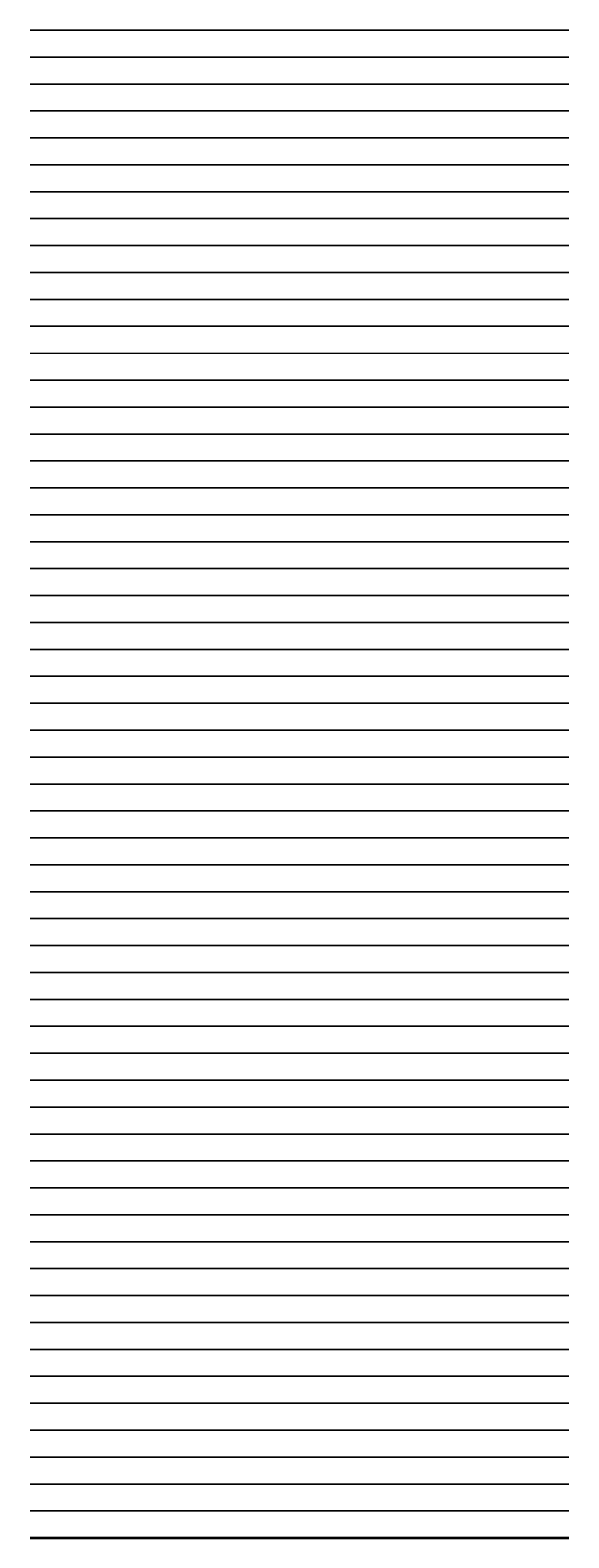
# Model space of a CAD drawing. Header units: metres. Extents: x 0 to 286, y 1 to 229.
# Drawn here: x 0 to 20, y 1 to 57 of the extents above; entities that cross this region are included whole.
import ezdxf
from ezdxf.lldxf.tags import DXFTag

# ---------------------------------------------------------------- set-up
doc = ezdxf.new("R2010")
doc.units = ezdxf.units.M
for name, color, linetype, lineweight in [('V-WE-BC-VOORSPANNING_MET AANHECHTING_KABEL-G', 180, 'V-BC-KABEL-SO', 50), ('V-WE-BV-GELEIDECONSTRUCTIE_GELEIDEBARRIER-G', 210, 'V-BV-GELEIDEBARRIER-SO', 35), ('V-WE-BV-GELEIDECONSTRUCTIE_GELEIDEBARRIER_STEPBARRIER-G', 210, 'V-BV-STEPBARRIER-SO', 35), ('V-WE-BV-GELEIDECONSTRUCTIE_GELEIDEBARRIER_STEPBARRIER_A1-G', 210, 'V-BV-A1-SO', 35), ('V-WE-BV-GELEIDECONSTRUCTIE_GELEIDEBARRIER_STEPBARRIER_BETON-G', 210, 'V-BV-STEPBARRIER_B-SO', 35), ('V-WE-BV-GELEIDECONSTRUCTIE_GELEIDEBARRIER_STEPBARRIER_BETON_PREFABGEKOPPELD-G', 210, 'V-BV-STEPBARRIER_BG-SO', 35), ('V-WE-BV-GELEIDECONSTRUCTIE_GELEIDEBARRIER_STEPBARRIER_BETON_PREFABVERANKERD-G', 210, 'V-BV-STEPBARRIER_BV-SO', 35), ('V-WE-BV-GELEIDECONSTRUCTIE_GELEIDEBARRIER_STEPBARRIER_BETON_SLIPFORMPAVER-G', 210, 'V-BV-SLIPFORM-SO', 35), ('V-WE-BV-GELEIDECONSTRUCTIE_GELEIDEBARRIER_STEPBARRIER_BEVER-G', 210, 'V-BV-BEVER-SO', 35), ('V-WE-BV-GELEIDECONSTRUCTIE_GELEIDEBARRIER_STEPBARRIER_RWS-G', 210, 'V-BV-RWS-SO', 35), ('V-WE-BV-GELEIDECONSTRUCTIE_GELEIDEBARRIER_STEPBARRIER_SAFEGUARD-G', 210, 'V-BV-SAFEGUARD-SO', 35), ('V-WE-BV-GELEIDECONSTRUCTIE_GELEIDEBARRIER_STEPBARRIER_STAALVERANKERD-G', 210, 'V-BV-STEPBARRIER_S-SO', 35), ('V-WE-BV-GELEIDECONSTRUCTIE_GELEIDEBARRIER_STEPBARRIER_VARIOGUARD-G', 210, 'V-BV-VARIOGUARD-SO', 35), ('V-WE-BV-GELEIDECONSTRUCTIE_GELEIDEBARRIER_STEPBARRIER_VECUSEC-G', 210, 'V-BV-VECUSEC-SO', 35), ('V-WE-BV-GELEIDECONSTRUCTIE_GELEIDERAIL-G', 210, 'V-BV-GELEIDERAIL-SO', 35), ('V-WE-BV-GELEIDECONSTRUCTIE_GELEIDERAIL_AARDENBAAN-G', 210, 'V-BV-GELEIDERAIL_A-SO', 35), ('V-WE-BV-GELEIDECONSTRUCTIE_GELEIDERAIL_AARDENBAAN_F2M40080-G', 210, 'V-BV-F2M40080-SO', 35), ('V-WE-BV-GELEIDECONSTRUCTIE_GELEIDERAIL_AARDENBAAN_VLP1Z13360-G', 210, 'V-BV-VLP1Z13360-SO', 35), ('V-WE-BV-GELEIDECONSTRUCTIE_GELEIDERAIL_AARDENBAAN_VLP1Z26760-G', 210, 'V-BV-VLP1Z26760-SO', 35), ('V-WE-BV-GELEIDECONSTRUCTIE_GELEIDERAIL_AARDENBAAN_VLP1ZC13360-G', 210, 'V-BV-VLP1ZC13360-SO', 35), ('V-WE-BV-GELEIDECONSTRUCTIE_GELEIDERAIL_AARDENBAAN_VLP2Z13380-G', 210, 'V-BV-VLP2Z13380-SO', 35), ('V-WE-BV-GELEIDECONSTRUCTIE_GELEIDERAIL_AARDENBAAN_VLP2Z26780-G', 210, 'V-BV-VLP2Z26780-SO', 35), ('V-WE-BV-GELEIDECONSTRUCTIE_GELEIDERAIL_AARDENBAAN_VLP2ZC13380-G', 210, 'V-BV-VLP2ZC13380-SO', 35), ('V-WE-BV-GELEIDECONSTRUCTIE_GELEIDERAIL_ANTIVERBLINDINGSSCHERM_FLEXLAMELLEN-G', 210, 'V-BV-ANTIVERBLINDINGSSCHERM-SO', 35), ('V-WE-BV-GELEIDECONSTRUCTIE_GELEIDERAIL_KUNSTWERK-G', 210, 'V-BV-GELEIDERAIL_K-SO', 35), ('V-WE-BV-GELEIDECONSTRUCTIE_GELEIDERAIL_KUNSTWERK_F2DL40080-G', 210, 'V-BV-F2DL40080-SO', 35), ('V-WE-BV-GELEIDECONSTRUCTIE_GELEIDERAIL_KUNSTWERK_VLP1DL13360-G', 210, 'V-BV-VLP1DL13360-SO', 35), ('V-WE-BV-GELEIDECONSTRUCTIE_GELEIDERAIL_KUNSTWERK_VLP1LV13360-G', 210, 'V-BV-VLP1LV13360-SO', 35), ('V-WE-BV-GELEIDECONSTRUCTIE_GELEIDERAIL_KUNSTWERK_VLP1R13360-G', 210, 'V-BV-VLP1R13360-SO', 35), ('V-WE-BV-GELEIDECONSTRUCTIE_GELEIDERAIL_KUNSTWERK_VLP2DL13380-G', 210, 'V-BV-VLP2DL13380-SO', 35), ('V-WE-BV-GELEIDECONSTRUCTIE_GELEIDERAIL_KUNSTWERK_VLP2R13380-G', 210, 'V-BV-VLP2R13380-SO', 35), ('V-WE-BV-LEUNING-G', 210, 'V-BV-LEUNING-SO', 35), ('V-WE-GK-BESCHOEIING-G', 130, 'V-GK-BESCHOEIING-SO', 35), ('V-WE-GK-BESCHOEIING_HOUT_PERKOENPALENRIJ-G', 130, 'V-GK-PERKOEN-SO', 35), ('V-WE-GR-BEPLANTING_CULTUUR_BOSPLANTSOEN-G', 90, 'V-GR-PLANTSOEN-SO', 35), ('V-WE-GW-MAAIVELD-G', 90, 'V-GW-MAAIVELD-SO', 35), ('V-WE-GW-NIETBAGGERVAK-G', 130, 'V-CONTINUOUS-SO', 35), ('V-WE-GW-RAAI-G', 10, 'V-GW-RAAI-SO', 35), ('V-WE-IE-TERREINAFSCHEIDING-G', 210, 'V-IE-TERREINAFSCHEIDING-SO', 35), ('V-WE-IE-TERREINAFSCHEIDING_KUNSTMATIG-G', 30, 'V-IE-TERREINAFSCHEIDING_KUNSTMATIG-SO', 35), ('V-WE-IE-TERREINAFSCHEIDING_NATUURLIJK-G', 60, 'V-IE-TERREINAFSCHEIDING_NATUURLIJK-SO', 35), ('V-WE-KG-BEHEERGRENS-G', 170, 'V-KG-BG-SO', 35), ('V-WE-KG-BEHEERGRENS_GEMEENTE-G', 170, 'V-KG-BGGEMEENTE-SO', 35), ('V-WE-KG-BEHEERGRENS_PRORAIL-G', 170, 'V-KG-BGPRORAIL-SO', 35), ('V-WE-KG-BEHEERGRENS_PROVINCIE-G', 170, 'V-KG-BGPROVINCIE-SO', 35), ('V-WE-KG-BEHEERGRENS_RIJK-G', 170, 'V-KG-BGRIJK-SO', 35), ('V-WE-KG-BEHEERGRENS_WATERSCHAP-G', 170, 'V-KG-BGWATERSCHAP-SO', 35), ('V-WE-KG-BENOGRENS-G', 170, 'V-KG-BENOG-SO', 35), ('V-WE-KG-BENOGRENS_GEMEENTE-G', 170, 'V-KG-BENOGGEMEENTE-SO', 35), ('V-WE-KG-BENOGRENS_PRORAIL-G', 170, 'V-KG-BENOGPRORAIL-SO', 35), ('V-WE-KG-BENOGRENS_PROVINCIE-G', 170, 'V-KG-BENOGPROVINCIE-SO', 35), ('V-WE-KG-BENOGRENS_RIJK-G', 170, 'V-KG-BENOGRIJK-SO', 35), ('V-WE-KG-BENOGRENS_RIJK_RWS-G', 170, 'V-KG-BENOGRIJKRWS-SO', 35), ('V-WE-KG-BENOGRENS_WATERSCHAP-G', 170, 'V-KG-BENOGWATERSCHAP-SO', 35), ('V-WE-KG-GRENS_AANKOOP-G', 130, 'V-KG-GVAANKOOP-SO', 35), ('V-WE-KG-GRENS_GRONDWATERBESCHERMINGSGEBIED-G', 150, 'V-KG-GWBG-SO', 35)]:
    doc.layers.add(name, color=color, linetype=linetype, lineweight=lineweight)
doc.layers.add('V-WE-KG-BEHEERGRENS_RIJK_RWS-G', color=170, linetype='V-KG-BGRIJKRWS-SO')
doc.styles.get("Standard").update_dxf_attribs({"font": 'arial.ttf'})
doc.linetypes.add('V-BC-KABEL-SO', pattern='A,10,-1,1.5,[24,NLCS.SHX,S=1,R=0,X=0,Y=0],1.5,-1', length=15)
doc.linetypes.add('V-BV-A1-SO', pattern='A,0.5,[19,NLCS.SHX,S=1,R=0,X=0.5,Y=0],-1,[19,NLCS.SHX,S=1,R=0,X=0.5,Y=0],-1,0.5,-1,[24,NLCS.SHX,S=0.6,R=0,X=0,Y=0],-1', length=5)
doc.linetypes.add('V-BV-ANTIVERBLINDINGSSCHERM-SO', pattern='A,1,[24,NLCS.SHX,S=0.6,R=0,X=0,Y=0],1,-1,[22,NLCS.SHX,S=1,R=0,X=0,Y=0],-1,2,-1,[22,NLCS.SHX,S=1,R=0,X=0,Y=0],-1', length=8)
doc.linetypes.add('V-BV-BEVER-SO', pattern='A,0.5,[17,NLCS.SHX,S=1,R=0,X=0,Y=0],-1,[17,NLCS.SHX,S=1,R=0,X=0,Y=0],-1,0.5,-1,[24,NLCS.SHX,S=0.6,R=0,X=0,Y=0],-1', length=5)
doc.linetypes.add('V-BV-F2DL40080-SO', pattern='A,2,-1,[248,NLCS.SHX,S=0.5,R=0,X=0,Y=0],-1,2,-1,[248,NLCS.SHX,S=0.5,R=0,X=0,Y=0],-1,2,-1,[248,NLCS.SHX,S=0.5,R=0,X=0,Y=0],-1,2,-2,[24,NLCS.SHX,S=0.6,R=0,X=0,Y=0],-2', length=18)
doc.linetypes.add('V-BV-F2M40080-SO', pattern='A,2,-1,[161,NLCS.SHX,S=0.5,R=0,X=0,Y=0],-1,2,-1,[161,NLCS.SHX,S=0.5,R=0,X=0,Y=0],-1,2,-1,[161,NLCS.SHX,S=0.5,R=0,X=0,Y=0],-1,2,-2,[24,NLCS.SHX,S=0.6,R=0,X=0,Y=0],-2', length=18)
doc.linetypes.add('V-BV-GELEIDEBARRIER-SO', pattern='A,5,[24,NLCS.SHX,S=1,R=0,X=0.5,Y=0],5,-3,[109,NLCS.SHX,S=1,R=0,X=0,Y=0],-3', length=16)
doc.linetypes.add('V-BV-GELEIDERAIL-SO', pattern='A,5,[24,NLCS.SHX,S=0.6,R=0,X=10.5,Y=0],5,-3,[108,NLCS.SHX,S=1,R=0,X=0,Y=0],-3', length=16)
doc.linetypes.add('V-BV-GELEIDERAIL_A-SO', pattern='A,2,-1,[160,NLCS.SHX,S=0.5,R=0,X=0,Y=0],-1,2,-1,[160,NLCS.SHX,S=0.5,R=0,X=0,Y=0],-1,2,-1,[160,NLCS.SHX,S=0.5,R=0,X=0,Y=0],-1,2,-2,[24,NLCS.SHX,S=0.6,R=0,X=0,Y=0],-2', length=18)
doc.linetypes.add('V-BV-GELEIDERAIL_K-SO', pattern='A,2,-1,[170,NLCS.SHX,S=0.5,R=0,X=0,Y=0],-1,2,-1,[170,NLCS.SHX,S=0.5,R=0,X=0,Y=0],-1,2,-1,[170,NLCS.SHX,S=0.5,R=0,X=0,Y=0],-1,2,-2,[24,NLCS.SHX,S=1,R=0,X=0,Y=0],-2', length=18)
doc.linetypes.add('V-BV-LEUNING-SO', pattern='A,1,[24,NLCS.SHX,S=0.6,R=0,X=0,Y=0],1,[69,NLCS.SHX,S=0.2,R=0,X=0,Y=0],1,[24,NLCS.SHX,S=1,R=0,X=0,Y=0],1', length=4)
doc.linetypes.add('V-BV-RWS-SO', pattern='A,0.5,[19,NLCS.SHX,S=1,R=0,X=0.5,Y=0],-1,[19,NLCS.SHX,S=1,R=0,X=0.5,Y=0],-1,0.5,-1,[24,NLCS.SHX,S=1,R=0,X=0,Y=0],-1', length=5)
doc.linetypes.add('V-BV-SAFEGUARD-SO', pattern='A,0.5,-2,[8,NLCS.SHX,S=1,R=0,X=-1,Y=0],0.5,-1,[24,NLCS.SHX,S=1,R=0,X=0,Y=0],-1', length=5)
doc.linetypes.add('V-BV-SLIPFORM-SO', pattern='A,1,-1,[9,NLCS.SHX,S=1,R=0,X=-1,Y=0],1,-1,[24,NLCS.SHX,S=1,R=0,X=0,Y=0],-1', length=5)
doc.linetypes.add('V-BV-STEPBARRIER-SO', pattern='A,1,-1,[16,NLCS.SHX,S=1,R=0,X=-1,Y=0],1,-1,[24,NLCS.SHX,S=1,R=0,X=0,Y=0],-1', length=5)
doc.linetypes.add('V-BV-STEPBARRIER_B-SO', pattern='A,1,-1,[17,NLCS.SHX,S=1,R=0,X=-1,Y=0],1,-1,[24,NLCS.SHX,S=0.6,R=0,X=0,Y=0],-1', length=5)
doc.linetypes.add('V-BV-STEPBARRIER_BG-SO', pattern='A,0.5,-1,[17,NLCS.SHX,S=1,R=0,X=-1,Y=0],1,[22,NLCS.SHX,S=1,R=0,X=0,Y=0],0.5,-1,[24,NLCS.SHX,S=0.6,R=0,X=0,Y=0],-1', length=5)
doc.linetypes.add('V-BV-STEPBARRIER_BV-SO', pattern='A,1,-1,[18,NLCS.SHX,S=1,R=0,X=-1,Y=0],1,-1,[24,NLCS.SHX,S=0.6,R=0,X=0,Y=0],-1', length=5)
doc.linetypes.add('V-BV-STEPBARRIER_S-SO', pattern='A,1,-1,[19,NLCS.SHX,S=1,R=0,X=-0.5,Y=0],1,-1,[24,NLCS.SHX,S=0.6,R=0,X=0,Y=0],-1', length=5)
doc.linetypes.add('V-BV-VARIOGUARD-SO', pattern='A,0.5,-2,[21,NLCS.SHX,S=1,R=0,X=-1,Y=0],0.5,-1,[24,NLCS.SHX,S=1,R=0,X=0,Y=0],-1', length=5)
doc.linetypes.add('V-BV-VECUSEC-SO', pattern='A,0.5,-2,[129,NLCS.SHX,S=1,R=0,X=-1,Y=0],0.5,-1,[24,NLCS.SHX,S=1,R=0,X=0,Y=0],-1', length=5)
doc.linetypes.add('V-BV-VLP1DL13360-SO', pattern='A,2,-1,[249,NLCS.SHX,S=0.5,R=0,X=0,Y=0],-1,2,-1,[249,NLCS.SHX,S=0.5,R=0,X=0,Y=0],-1,2,-1,[249,NLCS.SHX,S=0.5,R=0,X=0,Y=0],-1,2,-2,[24,NLCS.SHX,S=0.6,R=0,X=0,Y=0],-2', length=18)
doc.linetypes.add('V-BV-VLP1LV13360-SO', pattern='A,2,-1,[173,NLCS.SHX,S=0.5,R=0,X=0,Y=0],-1,2,-1,[173,NLCS.SHX,S=0.5,R=0,X=0,Y=0],-1,2,-1,[173,NLCS.SHX,S=0.5,R=0,X=0,Y=0],-1,2,-2,[24,NLCS.SHX,S=0.6,R=0,X=0,Y=0],-2', length=18)
doc.linetypes.add('V-BV-VLP1R13360-SO', pattern='A,2,-1,[130,NLCS.SHX,S=0.5,R=0,X=0,Y=0],-1,2,-1,[130,NLCS.SHX,S=0.5,R=0,X=0,Y=0],-1,2,-1,[130,NLCS.SHX,S=0.5,R=0,X=0,Y=0],-1,2,-2,[24,NLCS.SHX,S=0.6,R=0,X=0,Y=0],-2', length=18)
doc.linetypes.add('V-BV-VLP1Z13360-SO', pattern='A,2,-1,[127,NLCS.SHX,S=0.5,R=0,X=0,Y=0],-1,2,-1,[127,NLCS.SHX,S=0.5,R=0,X=0,Y=0],-1,2,-1,[127,NLCS.SHX,S=0.5,R=0,X=0,Y=0],-1,2,-2,[24,NLCS.SHX,S=0.6,R=0,X=0,Y=0],-2', length=18)
doc.linetypes.add('V-BV-VLP1Z26760-SO', pattern='A,2,-1,[164,NLCS.SHX,S=0.5,R=0,X=0,Y=0],-1,2,-1,[164,NLCS.SHX,S=0.5,R=0,X=0,Y=0],-1,2,-1,[164,NLCS.SHX,S=0.5,R=0,X=0,Y=0],-1,2,-2,[24,NLCS.SHX,S=0.6,R=0,X=0,Y=0],-2', length=18)
doc.linetypes.add('V-BV-VLP1ZC13360-SO', pattern='A,2,-1,[162,NLCS.SHX,S=0.5,R=0,X=0,Y=0],-1,2,-1,[162,NLCS.SHX,S=0.5,R=0,X=0,Y=0],-1,2,-1,[162,NLCS.SHX,S=0.5,R=0,X=0,Y=0],-1,2,-2,[24,NLCS.SHX,S=0.6,R=0,X=0,Y=0],-2', length=18)
doc.linetypes.add('V-BV-VLP2DL13380-SO', pattern='A,2,-1,[172,NLCS.SHX,S=0.5,R=0,X=0,Y=0],-1,2,-1,[172,NLCS.SHX,S=0.5,R=0,X=0,Y=0],-1,2,-1,[172,NLCS.SHX,S=0.5,R=0,X=0,Y=0],-1,2,-2,[24,NLCS.SHX,S=0.6,R=0,X=0,Y=0],-2', length=18)
doc.linetypes.add('V-BV-VLP2R13380-SO', pattern='A,2,-1,[131,NLCS.SHX,S=0.5,R=0,X=0,Y=0],-1,2,-1,[131,NLCS.SHX,S=0.5,R=0,X=0,Y=0],-1,2,-1,[131,NLCS.SHX,S=0.5,R=0,X=0,Y=0],-1,2,-2,[24,NLCS.SHX,S=0.6,R=0,X=0,Y=0],-2', length=18)
doc.linetypes.add('V-BV-VLP2Z13380-SO', pattern='A,2,-1,[165,NLCS.SHX,S=0.5,R=0,X=0,Y=0],-1,2,-1,[165,NLCS.SHX,S=0.5,R=0,X=0,Y=0],-1,2,-1,[165,NLCS.SHX,S=0.5,R=0,X=0,Y=0],-1,2,-2,[24,NLCS.SHX,S=0.6,R=0,X=0,Y=0],-2', length=18)
doc.linetypes.add('V-BV-VLP2Z26780-SO', pattern='A,2,-1,[167,NLCS.SHX,S=0.5,R=0,X=0,Y=0],-1,2,-1,[167,NLCS.SHX,S=0.5,R=0,X=0,Y=0],-1,2,-1,[167,NLCS.SHX,S=0.5,R=0,X=0,Y=0],-1,2,-2,[24,NLCS.SHX,S=0.6,R=0,X=0,Y=0],-2', length=18)
doc.linetypes.add('V-BV-VLP2ZC13380-SO', pattern='A,2,-1,[166,NLCS.SHX,S=0.5,R=0,X=0,Y=0],-1,2,-1,[166,NLCS.SHX,S=0.5,R=0,X=0,Y=0],-1,2,-1,[166,NLCS.SHX,S=0.5,R=0,X=0,Y=0],-1,2,-2,[24,NLCS.SHX,S=0.6,R=0,X=0,Y=0],-2', length=18)
doc.linetypes.add('V-CONTINUOUS-SO', pattern='A,3.5,[24,NLCS.SHX,S=0.5,R=0,X=0,Y=0],3.5', length=7)
doc.linetypes.add('V-GK-BESCHOEIING-SO', pattern='A,9,[23,NLCS.SHX,S=1,R=0,X=0,Y=0],9,-3,[1,NLCS.SHX,S=0.6,R=0,X=0,Y=0],-3', length=24)
doc.linetypes.add('V-GK-PERKOEN-SO', pattern='A,9,[23,NLCS.SHX,S=1,R=0,X=0,Y=0],9,-2.4,[2,NLCS.SHX,S=0.6,R=0,X=0,Y=0],-2.4,[2,NLCS.SHX,S=0.6,R=0,X=0,Y=0],-2.4,[2,NLCS.SHX,S=0.6,R=0,X=0,Y=0],-2.4,[2,NLCS.SHX,S=0.6,R=0,X=0,Y=0],-2.4', length=30)
doc.linetypes.add('V-GR-PLANTSOEN-SO', pattern='A,0,-0.0001,[23,NLCS.SHX,S=1,R=0,X=0,Y=1],-0.0001,[179,NLCS.SHX,S=1.5,R=0,X=0,Y=0],-4', length=4.0002)
doc.linetypes.add('V-GW-MAAIVELD-SO', pattern='A,4,[23,NLCS.SHX,S=0.5,R=0,X=0,Y=0],12,[40,NLCS.SHX,S=1,R=0,X=0,Y=-0.5],12', length=28)
doc.linetypes.add('V-GW-RAAI-SO', pattern='A,7.5,[24,NLCS.SHX,S=1,R=0,X=0,Y=0],7.5,-1,2,-1', length=19)
doc.linetypes.add('V-IE-TERREINAFSCHEIDING-SO', pattern='A,8,[24,NLCS.SHX,S=0.6,R=0,X=-4,Y=0],-2', length=10)
doc.linetypes.add('V-IE-TERREINAFSCHEIDING_KUNSTMATIG-SO', pattern='A,2,[24,NLCS.SHX,S=0.6,R=0,X=-1,Y=0],2,[82,NLCS.SHX,S=0.75,R=90,X=0,Y=0],2,[24,NLCS.SHX,S=0.6,R=0,X=1,Y=0],2,-2', length=10)
doc.linetypes.add('V-IE-TERREINAFSCHEIDING_NATUURLIJK-SO', pattern='A,2,[24,NLCS.SHX,S=0.6,R=0,X=-1,Y=0],2,[67,NLCS.SHX,S=0.75,R=45,X=0,Y=0],2,[24,NLCS.SHX,S=0.6,R=0,X=1,Y=0],2,-2', length=10)
doc.linetypes.add('V-KG-BENOG-SO', pattern='A,5.5,[24,NLCS.SHX,S=0.6,R=0,X=-2.75,Y=0],-1.5,[2,NLCS.SHX,S=0.5,R=0,X=0,Y=0],-1.5,5.5,[24,NLCS.SHX,S=0.6,R=0,X=-2.75,Y=0],-1.5,[4,NLCS.SHX,S=1,R=0,X=0,Y=0],-1.5', length=17)
tags = doc.linetypes.add('V-KG-BENOGGEMEENTE-SO', pattern='A,5.5,[24,NLCS.SHX,S=0.6,R=0,X=-2.75,Y=0],-1.5,[4,NLCS.SHX,S=1,R=0,X=0,Y=0],-1.5,5.5,[24,NLCS.SHX,S=0.6,R=0,X=-2.75,Y=0],-1.5,[2,NLCS.SHX,S=0.5,R=0,X=0,Y=0],-1.5,5.5,[24,NLCS.SHX,S=0.6,R=0,X=-2.75,Y=0],-1.5,["G",Standard,S=1.8,R=0,X=-0.5,Y=-0.9],-1.5', length=25.5).pattern_tags.tags
tags[48] = DXFTag(74, 10)
tags = doc.linetypes.add('V-KG-BENOGPRORAIL-SO', pattern='A,5.5,[24,NLCS.SHX,S=0.6,R=0,X=-2.75,Y=0],-1.5,[4,NLCS.SHX,S=1,R=0,X=0,Y=0],-1.5,5.5,[24,NLCS.SHX,S=0.6,R=0,X=-2.75,Y=0],-1.5,[2,NLCS.SHX,S=0.5,R=0,X=0,Y=0],-1.5,5.5,[24,NLCS.SHX,S=0.6,R=0,X=-2.75,Y=0],-2,["PR",Standard,S=1.8,R=0,X=-1.5,Y=-0.9],-3', length=27.5).pattern_tags.tags
tags[48] = DXFTag(74, 10)
tags = doc.linetypes.add('V-KG-BENOGPROVINCIE-SO', pattern='A,5.5,[24,NLCS.SHX,S=0.6,R=0,X=-2.75,Y=0],-1.5,[4,NLCS.SHX,S=1,R=0,X=0,Y=0],-1.5,5.5,[24,NLCS.SHX,S=0.6,R=0,X=-2.75,Y=0],-1.5,[2,NLCS.SHX,S=0.5,R=0,X=0,Y=0],-1.5,5.5,[24,NLCS.SHX,S=0.6,R=0,X=-2.75,Y=0],-1.5,["P",Standard,S=1.8,R=0,X=0,Y=-0.5],-1.5', length=25.5).pattern_tags.tags
tags[48] = DXFTag(74, 10)
tags = doc.linetypes.add('V-KG-BENOGRIJK-SO', pattern='A,5.5,[24,NLCS.SHX,S=0.6,R=0,X=-2.75,Y=0],-1.5,[4,NLCS.SHX,S=1,R=0,X=0,Y=0],-1.5,5.5,[24,NLCS.SHX,S=0.6,R=0,X=-2.75,Y=0],-1.5,[2,NLCS.SHX,S=0.5,R=0,X=0,Y=0],-1.5,5.5,[24,NLCS.SHX,S=0.6,R=0,X=-2.75,Y=0],-1.5,["R",Standard,S=1.8,R=0,X=-0.5,Y=-0.9],-1.5', length=25.5).pattern_tags.tags
tags[48] = DXFTag(74, 10)
tags = doc.linetypes.add('V-KG-BENOGRIJKRWS-SO', pattern='A,5.5,[24,NLCS.SHX,S=0.6,R=0,X=-2.75,Y=0],-1.5,[4,NLCS.SHX,S=1,R=0,X=0,Y=0],-1.5,5.5,[24,NLCS.SHX,S=0.6,R=0,X=-2.75,Y=0],-1.5,[2,NLCS.SHX,S=0.5,R=0,X=0,Y=0],-1.5,5.5,[24,NLCS.SHX,S=0.6,R=0,X=-2.75,Y=0],-3,["RWS",Standard,S=1.8,R=0,X=-2.4,Y=-0.9],-3', length=28.5).pattern_tags.tags
tags[48] = DXFTag(74, 10)
tags = doc.linetypes.add('V-KG-BENOGWATERSCHAP-SO', pattern='A,5.5,[24,NLCS.SHX,S=0.6,R=0,X=-2.75,Y=0],-1.5,[4,NLCS.SHX,S=1,R=0,X=0,Y=0],-1.5,5.5,[24,NLCS.SHX,S=0.6,R=0,X=-2.75,Y=0],-1.5,[2,NLCS.SHX,S=0.5,R=0,X=0,Y=0],-1.5,5.5,[24,NLCS.SHX,S=0.6,R=0,X=-2.75,Y=0],-1.5,["W",Standard,S=1.8,R=0,X=-0.5,Y=-0.9],-1.5', length=25.5).pattern_tags.tags
tags[48] = DXFTag(74, 10)
doc.linetypes.add('V-KG-BG-SO', pattern='A,5.5,[24,NLCS.SHX,S=0.6,R=0,X=-2.75,Y=0],-2,[4,NLCS.SHX,S=1,R=0,X=0,Y=0],-2', length=9.5)
tags = doc.linetypes.add('V-KG-BGGEMEENTE-SO', pattern='A,5.5,[24,NLCS.SHX,S=0.6,R=0,X=-2.75,Y=0],-2,["G",Standard,S=1.8,R=0,X=-0.5,Y=-0.9],-2,5.5,[24,NLCS.SHX,S=0.6,R=0,X=-2.75,Y=0],-2,[4,NLCS.SHX,S=1,R=0,X=0,Y=0],-2', length=19).pattern_tags.tags
tags[12] = DXFTag(74, 10)
tags = doc.linetypes.add('V-KG-BGPRORAIL-SO', pattern='A,5.5,[24,NLCS.SHX,S=0.6,R=0,X=-2.75,Y=0],-2,["PR",Standard,S=1.8,R=0,X=-1,Y=-0.9],-3,5.5,[24,NLCS.SHX,S=0.6,R=0,X=-2.75,Y=0],-2,[4,NLCS.SHX,S=1,R=0,X=0,Y=0],-2', length=20).pattern_tags.tags
tags[12] = DXFTag(74, 10)
tags = doc.linetypes.add('V-KG-BGPROVINCIE-SO', pattern='A,5.5,[24,NLCS.SHX,S=0.6,R=0,X=-2.75,Y=0],-2,["P",Standard,S=1.8,R=0,X=-0.5,Y=-0.9],-2,5.5,[24,NLCS.SHX,S=0.6,R=0,X=-2.75,Y=0],-2,[4,NLCS.SHX,S=1,R=0,X=0,Y=0],-2', length=19).pattern_tags.tags
tags[12] = DXFTag(74, 10)
tags = doc.linetypes.add('V-KG-BGRIJK-SO', pattern='A,5.5,[24,NLCS.SHX,S=0.6,R=0,X=-2.75,Y=0],-2,["R",Standard,S=1.8,R=0,X=-0.5,Y=-0.9],-2,5.5,[24,NLCS.SHX,S=0.6,R=0,X=-2.75,Y=0],-2,[4,NLCS.SHX,S=1,R=0,X=0,Y=0],-2', length=19).pattern_tags.tags
tags[12] = DXFTag(74, 10)
tags = doc.linetypes.add('V-KG-BGRIJKRWS-SO', pattern='A,5.5,[24,NLCS.SHX,S=0.6,R=0,X=-2.75,Y=0],-3,["RWS",Standard,S=1.8,R=0,X=-2.4,Y=-0.9],-3,5.5,[24,NLCS.SHX,S=0.6,R=0,X=-2.75,Y=0],-2.5,[4,NLCS.SHX,S=1,R=0,X=0,Y=0],-2.5', length=22).pattern_tags.tags
tags[12] = DXFTag(74, 10)
tags = doc.linetypes.add('V-KG-BGWATERSCHAP-SO', pattern='A,5.5,[24,NLCS.SHX,S=0.6,R=0,X=-2.75,Y=0],-2,["W",Standard,S=1.8,R=0,X=-0.5,Y=-0.9],-2,5.5,[24,NLCS.SHX,S=0.6,R=0,X=-2.75,Y=0],-2,[4,NLCS.SHX,S=1,R=0,X=0,Y=0],-2', length=19).pattern_tags.tags
tags[12] = DXFTag(74, 10)
doc.linetypes.add('V-KG-GVAANKOOP-SO', pattern='A,6,[24,NLCS.SHX,S=0.6,R=0,X=-3,Y=0],-3,0,-3,6,-3', length=21)
doc.linetypes.add('V-KG-GWBG-SO', pattern='A,5.5,[24,NLCS.SHX,S=0.6,R=0,X=-2.75,Y=0],-2,[33,NLCS.SHX,S=1,R=0,X=0,Y=0],-2,5.5,[24,NLCS.SHX,S=0.6,R=0,X=-2.75,Y=0],-2,[5,NLCS.SHX,S=0.75,R=0,X=0,Y=0],-2', length=19)

msp = doc.modelspace()

# ---------------------------------------------------------------- linework, layer by layer
at = {"layer": 'V-WE-BC-VOORSPANNING_MET AANHECHTING_KABEL-G', "color": 2, "flags": 128}
msp.add_lwpolyline([(0, 1), (20, 1)], dxfattribs=at)
at = {"layer": 'V-WE-BV-GELEIDECONSTRUCTIE_GELEIDEBARRIER-G', "color": 3, "flags": 128}
msp.add_lwpolyline([(0, 14), (20, 14)], dxfattribs=at)
at = {"layer": 'V-WE-BV-GELEIDECONSTRUCTIE_GELEIDEBARRIER_STEPBARRIER-G', "color": 3, "flags": 128}
msp.add_lwpolyline([(0, 13), (20, 13)], dxfattribs=at)
at = {"layer": 'V-WE-BV-GELEIDECONSTRUCTIE_GELEIDEBARRIER_STEPBARRIER_A1-G', "color": 3, "flags": 128}
msp.add_lwpolyline([(0, 2), (20, 2)], dxfattribs=at)
at = {"layer": 'V-WE-BV-GELEIDECONSTRUCTIE_GELEIDEBARRIER_STEPBARRIER_BETON-G', "color": 3, "flags": 128}
msp.add_lwpolyline([(0, 6), (20, 6)], dxfattribs=at)
at = {"layer": 'V-WE-BV-GELEIDECONSTRUCTIE_GELEIDEBARRIER_STEPBARRIER_BETON_PREFABGEKOPPELD-G', "color": 3, "flags": 128}
msp.add_lwpolyline([(0, 3), (20, 3)], dxfattribs=at)
at = {"layer": 'V-WE-BV-GELEIDECONSTRUCTIE_GELEIDEBARRIER_STEPBARRIER_BETON_PREFABVERANKERD-G', "color": 3, "flags": 128}
msp.add_lwpolyline([(0, 4), (20, 4)], dxfattribs=at)
at = {"layer": 'V-WE-BV-GELEIDECONSTRUCTIE_GELEIDEBARRIER_STEPBARRIER_BETON_SLIPFORMPAVER-G', "color": 3, "flags": 128}
msp.add_lwpolyline([(0, 5), (20, 5)], dxfattribs=at)
at = {"layer": 'V-WE-BV-GELEIDECONSTRUCTIE_GELEIDEBARRIER_STEPBARRIER_BEVER-G', "color": 3, "flags": 128}
msp.add_lwpolyline([(0, 7), (20, 7)], dxfattribs=at)
at = {"layer": 'V-WE-BV-GELEIDECONSTRUCTIE_GELEIDEBARRIER_STEPBARRIER_RWS-G', "color": 3, "flags": 128}
msp.add_lwpolyline([(0, 8), (20, 8)], dxfattribs=at)
at = {"layer": 'V-WE-BV-GELEIDECONSTRUCTIE_GELEIDEBARRIER_STEPBARRIER_SAFEGUARD-G', "color": 3, "flags": 128}
msp.add_lwpolyline([(0, 9), (20, 9)], dxfattribs=at)
at = {"layer": 'V-WE-BV-GELEIDECONSTRUCTIE_GELEIDEBARRIER_STEPBARRIER_STAALVERANKERD-G', "color": 3, "flags": 128}
msp.add_lwpolyline([(0, 10), (20, 10)], dxfattribs=at)
at = {"layer": 'V-WE-BV-GELEIDECONSTRUCTIE_GELEIDEBARRIER_STEPBARRIER_VARIOGUARD-G', "color": 3, "flags": 128}
msp.add_lwpolyline([(0, 11), (20, 11)], dxfattribs=at)
at = {"layer": 'V-WE-BV-GELEIDECONSTRUCTIE_GELEIDEBARRIER_STEPBARRIER_VECUSEC-G', "color": 3, "flags": 128}
msp.add_lwpolyline([(0, 12), (20, 12)], dxfattribs=at)
at = {"layer": 'V-WE-BV-GELEIDECONSTRUCTIE_GELEIDERAIL-G', "color": 3, "flags": 128}
msp.add_lwpolyline([(0, 31), (20, 31)], dxfattribs=at)
at = {"layer": 'V-WE-BV-GELEIDECONSTRUCTIE_GELEIDERAIL_AARDENBAAN-G', "color": 3, "flags": 128}
msp.add_lwpolyline([(0, 22), (20, 22)], dxfattribs=at)
at = {"layer": 'V-WE-BV-GELEIDECONSTRUCTIE_GELEIDERAIL_AARDENBAAN_F2M40080-G', "color": 3, "flags": 128}
msp.add_lwpolyline([(0, 15), (20, 15)], dxfattribs=at)
at = {"layer": 'V-WE-BV-GELEIDECONSTRUCTIE_GELEIDERAIL_AARDENBAAN_VLP1Z13360-G', "color": 3, "flags": 128}
msp.add_lwpolyline([(0, 16), (20, 16)], dxfattribs=at)
at = {"layer": 'V-WE-BV-GELEIDECONSTRUCTIE_GELEIDERAIL_AARDENBAAN_VLP1Z26760-G', "color": 3, "flags": 128}
msp.add_lwpolyline([(0, 17), (20, 17)], dxfattribs=at)
at = {"layer": 'V-WE-BV-GELEIDECONSTRUCTIE_GELEIDERAIL_AARDENBAAN_VLP1ZC13360-G', "color": 3, "flags": 128}
msp.add_lwpolyline([(0, 18), (20, 18)], dxfattribs=at)
at = {"layer": 'V-WE-BV-GELEIDECONSTRUCTIE_GELEIDERAIL_AARDENBAAN_VLP2Z13380-G', "color": 3, "flags": 128}
msp.add_lwpolyline([(0, 19), (20, 19)], dxfattribs=at)
at = {"layer": 'V-WE-BV-GELEIDECONSTRUCTIE_GELEIDERAIL_AARDENBAAN_VLP2Z26780-G', "color": 3, "flags": 128}
msp.add_lwpolyline([(0, 20), (20, 20)], dxfattribs=at)
at = {"layer": 'V-WE-BV-GELEIDECONSTRUCTIE_GELEIDERAIL_AARDENBAAN_VLP2ZC13380-G', "color": 3, "flags": 128}
msp.add_lwpolyline([(0, 21), (20, 21)], dxfattribs=at)
at = {"layer": 'V-WE-BV-GELEIDECONSTRUCTIE_GELEIDERAIL_ANTIVERBLINDINGSSCHERM_FLEXLAMELLEN-G', "color": 3, "flags": 128}
msp.add_lwpolyline([(0, 23), (20, 23)], dxfattribs=at)
at = {"layer": 'V-WE-BV-GELEIDECONSTRUCTIE_GELEIDERAIL_KUNSTWERK-G', "color": 3, "flags": 128}
msp.add_lwpolyline([(0, 30), (20, 30)], dxfattribs=at)
at = {"layer": 'V-WE-BV-GELEIDECONSTRUCTIE_GELEIDERAIL_KUNSTWERK_F2DL40080-G', "color": 3, "flags": 128}
msp.add_lwpolyline([(0, 24), (20, 24)], dxfattribs=at)
at = {"layer": 'V-WE-BV-GELEIDECONSTRUCTIE_GELEIDERAIL_KUNSTWERK_VLP1DL13360-G', "color": 3, "flags": 128}
msp.add_lwpolyline([(0, 25), (20, 25)], dxfattribs=at)
at = {"layer": 'V-WE-BV-GELEIDECONSTRUCTIE_GELEIDERAIL_KUNSTWERK_VLP1LV13360-G', "color": 3, "flags": 128}
msp.add_lwpolyline([(0, 26), (20, 26)], dxfattribs=at)
at = {"layer": 'V-WE-BV-GELEIDECONSTRUCTIE_GELEIDERAIL_KUNSTWERK_VLP1R13360-G', "color": 3, "flags": 128}
msp.add_lwpolyline([(0, 27), (20, 27)], dxfattribs=at)
at = {"layer": 'V-WE-BV-GELEIDECONSTRUCTIE_GELEIDERAIL_KUNSTWERK_VLP2DL13380-G', "color": 3, "flags": 128}
msp.add_lwpolyline([(0, 28), (20, 28)], dxfattribs=at)
at = {"layer": 'V-WE-BV-GELEIDECONSTRUCTIE_GELEIDERAIL_KUNSTWERK_VLP2R13380-G', "color": 3, "flags": 128}
msp.add_lwpolyline([(0, 29), (20, 29)], dxfattribs=at)
at = {"layer": 'V-WE-BV-LEUNING-G', "color": 3, "flags": 128}
msp.add_lwpolyline([(0, 32), (20, 32)], dxfattribs=at)
at = {"layer": 'V-WE-GK-BESCHOEIING-G', "color": 4, "flags": 128}
msp.add_lwpolyline([(0, 34), (20, 34)], dxfattribs=at)
at = {"layer": 'V-WE-GK-BESCHOEIING_HOUT_PERKOENPALENRIJ-G', "color": 4, "flags": 128}
msp.add_lwpolyline([(0, 33), (20, 33)], dxfattribs=at)
at = {"layer": 'V-WE-GR-BEPLANTING_CULTUUR_BOSPLANTSOEN-G', "color": 5, "flags": 128}
msp.add_lwpolyline([(0, 35), (20, 35)], dxfattribs=at)
at = {"layer": 'V-WE-GW-MAAIVELD-G', "color": 6, "flags": 128}
msp.add_lwpolyline([(0, 36), (20, 36)], dxfattribs=at)
at = {"layer": 'V-WE-GW-NIETBAGGERVAK-G', "color": 6, "flags": 128}
msp.add_lwpolyline([(0, 37), (20, 37)], dxfattribs=at)
at = {"layer": 'V-WE-GW-RAAI-G', "color": 6, "flags": 128}
msp.add_lwpolyline([(0, 38), (20, 38)], dxfattribs=at)
at = {"layer": 'V-WE-IE-TERREINAFSCHEIDING-G', "color": 1, "flags": 128}
msp.add_lwpolyline([(0, 41), (20, 41)], dxfattribs=at)
at = {"layer": 'V-WE-IE-TERREINAFSCHEIDING_KUNSTMATIG-G', "color": 1, "flags": 128}
msp.add_lwpolyline([(0, 39), (20, 39)], dxfattribs=at)
at = {"layer": 'V-WE-IE-TERREINAFSCHEIDING_NATUURLIJK-G', "color": 1, "flags": 128}
msp.add_lwpolyline([(0, 40), (20, 40)], dxfattribs=at)
at = {"layer": 'V-WE-KG-BEHEERGRENS-G', "color": 2, "flags": 128}
msp.add_lwpolyline([(0, 48), (20, 48)], dxfattribs=at)
at = {"layer": 'V-WE-KG-BEHEERGRENS_GEMEENTE-G', "color": 2, "flags": 128}
msp.add_lwpolyline([(0, 42), (20, 42)], dxfattribs=at)
at = {"layer": 'V-WE-KG-BEHEERGRENS_PRORAIL-G', "color": 2, "flags": 128}
msp.add_lwpolyline([(0, 43), (20, 43)], dxfattribs=at)
at = {"layer": 'V-WE-KG-BEHEERGRENS_PROVINCIE-G', "color": 2, "flags": 128}
msp.add_lwpolyline([(0, 44), (20, 44)], dxfattribs=at)
at = {"layer": 'V-WE-KG-BEHEERGRENS_RIJK-G', "color": 2, "flags": 128}
msp.add_lwpolyline([(0, 46), (20, 46)], dxfattribs=at)
at = {"layer": 'V-WE-KG-BEHEERGRENS_RIJK_RWS-G', "color": 2, "flags": 128}
msp.add_lwpolyline([(0, 45), (20, 45)], dxfattribs=at)
at = {"layer": 'V-WE-KG-BEHEERGRENS_WATERSCHAP-G', "color": 2, "flags": 128}
msp.add_lwpolyline([(0, 47), (20, 47)], dxfattribs=at)
at = {"layer": 'V-WE-KG-BENOGRENS-G', "color": 2, "flags": 128}
msp.add_lwpolyline([(0, 55), (20, 55)], dxfattribs=at)
at = {"layer": 'V-WE-KG-BENOGRENS_GEMEENTE-G', "color": 2, "flags": 128}
msp.add_lwpolyline([(0, 49), (20, 49)], dxfattribs=at)
at = {"layer": 'V-WE-KG-BENOGRENS_PRORAIL-G', "color": 2, "flags": 128}
msp.add_lwpolyline([(0, 50), (20, 50)], dxfattribs=at)
at = {"layer": 'V-WE-KG-BENOGRENS_PROVINCIE-G', "color": 2, "flags": 128}
msp.add_lwpolyline([(0, 51), (20, 51)], dxfattribs=at)
at = {"layer": 'V-WE-KG-BENOGRENS_RIJK-G', "color": 2, "flags": 128}
msp.add_lwpolyline([(0, 53), (20, 53)], dxfattribs=at)
at = {"layer": 'V-WE-KG-BENOGRENS_RIJK_RWS-G', "color": 2, "flags": 128}
msp.add_lwpolyline([(0, 52), (20, 52)], dxfattribs=at)
at = {"layer": 'V-WE-KG-BENOGRENS_WATERSCHAP-G', "color": 2, "flags": 128}
msp.add_lwpolyline([(0, 54), (20, 54)], dxfattribs=at)
at = {"layer": 'V-WE-KG-GRENS_AANKOOP-G', "color": 2, "flags": 128}
msp.add_lwpolyline([(0, 56), (20, 56)], dxfattribs=at)
at = {"layer": 'V-WE-KG-GRENS_GRONDWATERBESCHERMINGSGEBIED-G', "color": 2, "flags": 128}
msp.add_lwpolyline([(0, 57), (20, 57)], dxfattribs=at)

doc.saveas('drawing.dxf')
